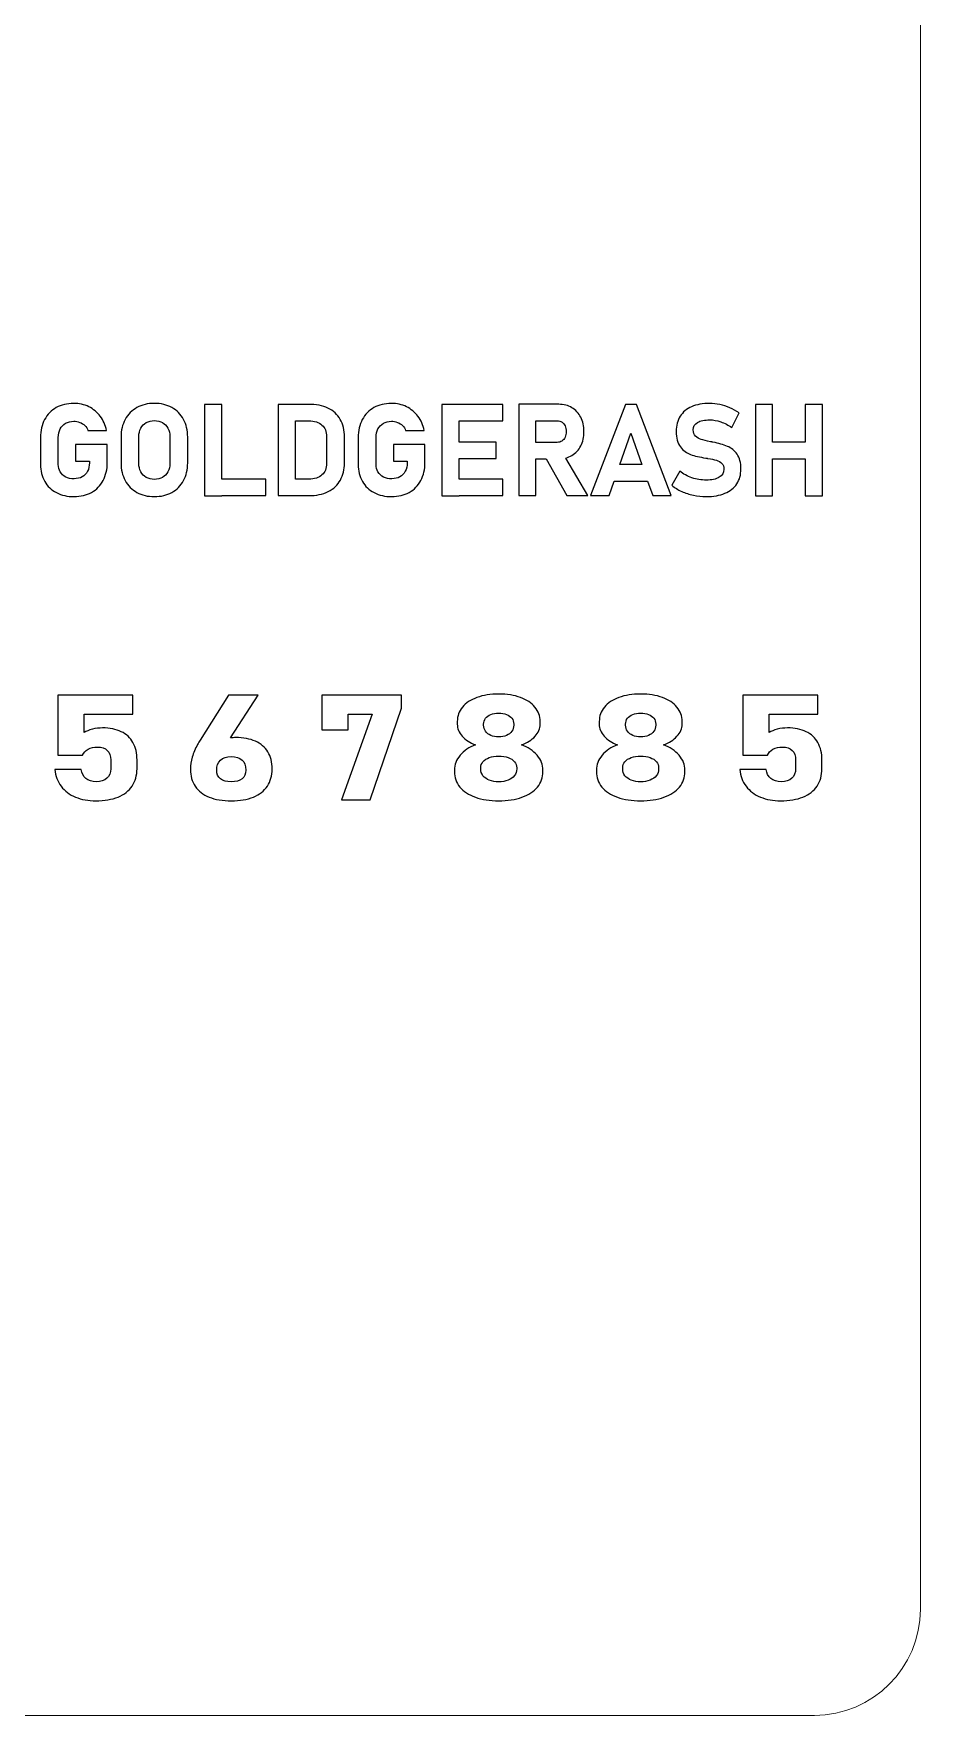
# Model space of a CAD drawing. Header units: millimetres. Extents: x 83 to 133, y -64 to 36.
# Drawn here: x 107.71 to 132.82, y -64.46 to -16.9 of the extents above; entities that cross this region are included whole.
import ezdxf

# ---------------------------------------------------------------- set-up
doc = ezdxf.new("R2010")
doc.units = ezdxf.units.MM
doc.header["$MEASUREMENT"] = 0
doc.layers.add('Layer 1', color=7, linetype='Continuous')

msp = doc.modelspace()

# ---------------------------------------------------------------- linework, layer by layer
at = {"layer": 'Layer 1', "color": 250, "lineweight": 18}
msp.add_open_spline([(129.818, 35.5359), (129.818, 35.5359), (85.818, 35.5359), (85.818, 35.5359), (84.1657, 35.5359), (82.818, 34.1882), (82.818, 32.5359), (82.818, 32.5359), (82.818, -61.4641), (82.818, -61.4641), (82.818, -63.1164), (84.1657, -64.4641), (85.818, -64.4641), (85.818, -64.4641), (129.818, -64.4641), (129.818, -64.4641), (131.4703, -64.4641), (132.818, -63.1164), (132.818, -61.4641), (132.818, -61.4641), (132.818, 32.5359), (132.818, 32.5359), (132.818, 34.1882), (131.4703, 35.5359), (129.818, 35.5359)], degree=3, knots=[0, 0, 0, 0, 0.125, 0.125, 0.125, 0.25, 0.25, 0.25, 0.375, 0.375, 0.375, 0.5, 0.5, 0.5, 0.625, 0.625, 0.625, 0.75, 0.75, 0.75, 0.875, 0.875, 0.875, 1, 1, 1, 1], dxfattribs=at)
at = {"layer": 'Layer 1', "color": 250}
for points, knots in [([(109.7991, -28.521), (109.7991, -28.521), (109.7991, -29.0253), (109.7991, -29.0253), (109.7991, -29.2173), (109.7602, -29.3865), (109.6825, -29.5325), (109.6049, -29.6788), (109.4951, -29.7917), (109.3534, -29.872), (109.2111, -29.9519), (109.0467, -29.9917), (108.8593, -29.9917), (108.671, -29.9917), (108.5053, -29.9542), (108.3613, -29.8792), (108.2177, -29.8038), (108.1062, -29.6973), (108.0276, -29.5605), (107.9486, -29.4228), (107.9093, -29.2638), (107.9093, -29.0823), (107.9093, -29.0823), (107.9093, -28.3204), (107.9093, -28.3204), (107.9093, -28.1286), (107.9481, -27.9601), (108.0258, -27.8143), (108.103, -27.6684), (108.2132, -27.5555), (108.3554, -27.476), (108.4972, -27.3961), (108.6616, -27.3559), (108.849, -27.3559), (109.0026, -27.3559), (109.1448, -27.3876), (109.2752, -27.4512), (109.4052, -27.5144), (109.5142, -27.6043), (109.6012, -27.7204), (109.688, -27.8359), (109.7471, -27.9705), (109.7778, -28.1232), (109.7778, -28.1232), (109.2522, -28.1232), (109.2522, -28.1232), (109.2341, -28.0689), (109.2053, -28.0219), (109.1641, -27.9822), (109.1235, -27.9426), (109.0753, -27.9122), (109.0201, -27.8915), (108.965, -27.8711), (108.9077, -27.8604), (108.849, -27.8604), (108.7623, -27.8604), (108.6864, -27.8793), (108.621, -27.9172), (108.5546, -27.9551), (108.504, -28.0089), (108.4683, -28.0789), (108.4322, -28.1489), (108.4136, -28.2293), (108.4136, -28.3204), (108.4136, -28.3204), (108.4136, -29.0823), (108.4136, -29.0823), (108.4136, -29.163), (108.4322, -29.234), (108.4692, -29.2958), (108.5053, -29.3572), (108.5572, -29.4047), (108.625, -29.4376), (108.6927, -29.471), (108.7709, -29.4878), (108.8593, -29.4878), (108.947, -29.4878), (109.0237, -29.4697), (109.0896, -29.4335), (109.1551, -29.397), (109.2062, -29.3446), (109.2414, -29.2759), (109.277, -29.2077), (109.2946, -29.1264), (109.2946, -29.0326), (109.2946, -29.0326), (109.2946, -28.9901), (109.2946, -28.9901), (109.2946, -28.9901), (108.904, -28.9901), (108.904, -28.9901), (108.904, -28.9901), (108.904, -28.521), (108.904, -28.521), (108.904, -28.521), (109.7991, -28.521), (109.7991, -28.521)], [0, 0, 0, 0, 0.03125, 0.03125, 0.03125, 0.0625, 0.0625, 0.0625, 0.09375, 0.09375, 0.09375, 0.125, 0.125, 0.125, 0.15625, 0.15625, 0.15625, 0.1875, 0.1875, 0.1875, 0.21875, 0.21875, 0.21875, 0.25, 0.25, 0.25, 0.28125, 0.28125, 0.28125, 0.3125, 0.3125, 0.3125, 0.34375, 0.34375, 0.34375, 0.375, 0.375, 0.375, 0.40625, 0.40625, 0.40625, 0.4375, 0.4375, 0.4375, 0.46875, 0.46875, 0.46875, 0.5, 0.5, 0.5, 0.53125, 0.53125, 0.53125, 0.5625, 0.5625, 0.5625, 0.59375, 0.59375, 0.59375, 0.625, 0.625, 0.625, 0.65625, 0.65625, 0.65625, 0.6875, 0.6875, 0.6875, 0.71875, 0.71875, 0.71875, 0.75, 0.75, 0.75, 0.78125, 0.78125, 0.78125, 0.8125, 0.8125, 0.8125, 0.84375, 0.84375, 0.84375, 0.875, 0.875, 0.875, 0.90625, 0.90625, 0.90625, 0.9375, 0.9375, 0.9375, 0.96875, 0.96875, 0.96875, 1, 1, 1, 1]), ([(110.6384, -29.8737), (110.4953, -29.7951), (110.3851, -29.684), (110.3065, -29.5395), (110.2284, -29.3959), (110.1896, -29.2294), (110.1896, -29.0402), (110.1896, -29.0402), (110.1896, -28.3081), (110.1896, -28.3081), (110.1896, -28.119), (110.2284, -27.9523), (110.3065, -27.8078), (110.3851, -27.6642), (110.4953, -27.5532), (110.6384, -27.4741), (110.7807, -27.3955), (110.9455, -27.3558), (111.1325, -27.3558), (111.3199, -27.3558), (111.4846, -27.3955), (111.6273, -27.4741), (111.77, -27.5532), (111.8806, -27.6642), (111.9583, -27.8078), (112.0364, -27.9523), (112.0757, -28.119), (112.0757, -28.3081), (112.0757, -28.3081), (112.0757, -29.0402), (112.0757, -29.0402), (112.0757, -29.2294), (112.0364, -29.3959), (111.9583, -29.5395), (111.8806, -29.684), (111.77, -29.7951), (111.6273, -29.8737), (111.4846, -29.9523), (111.3199, -29.9916), (111.1325, -29.9916), (110.9455, -29.9916), (110.7807, -29.9523), (110.6384, -29.8737)], [0, 0, 0, 0, 0.0714286, 0.0714286, 0.0714286, 0.1428571, 0.1428571, 0.1428571, 0.2142857, 0.2142857, 0.2142857, 0.2857143, 0.2857143, 0.2857143, 0.3571429, 0.3571429, 0.3571429, 0.4285714, 0.4285714, 0.4285714, 0.5, 0.5, 0.5, 0.5714286, 0.5714286, 0.5714286, 0.6428571, 0.6428571, 0.6428571, 0.7142857, 0.7142857, 0.7142857, 0.7857143, 0.7857143, 0.7857143, 0.8571429, 0.8571429, 0.8571429, 0.9285714, 0.9285714, 0.9285714, 1, 1, 1, 1]), ([(113.0425, -29.4962), (113.0425, -29.4962), (114.2855, -29.4962), (114.2855, -29.4962), (114.2855, -29.4962), (114.2855, -29.965), (114.2855, -29.965), (114.2855, -29.965), (113.0425, -29.965), (113.0425, -29.965), (113.0425, -29.965), (113.0425, -29.9655), (113.0425, -29.9655), (113.0425, -29.9655), (112.5557, -29.9655), (112.5557, -29.9655), (112.5557, -29.9655), (112.5557, -27.3829), (112.5557, -27.3829), (112.5557, -27.3829), (113.0425, -27.3829), (113.0425, -27.3829), (113.0425, -27.3829), (113.0425, -29.4962), (113.0425, -29.4962)], [0, 0, 0, 0, 0.125, 0.125, 0.125, 0.25, 0.25, 0.25, 0.375, 0.375, 0.375, 0.5, 0.5, 0.5, 0.625, 0.625, 0.625, 0.75, 0.75, 0.75, 0.875, 0.875, 0.875, 1, 1, 1, 1]), ([(114.8857, -27.3827), (114.8857, -27.3827), (115.1272, -27.3827), (115.1272, -27.3827), (115.1272, -27.3827), (115.4952, -27.3827), (115.4952, -27.3827), (115.7103, -27.3827), (115.8939, -27.4188), (116.0461, -27.4911), (116.1983, -27.5633), (116.3144, -27.6685), (116.3939, -27.8071), (116.4734, -27.9458), (116.5131, -28.1128), (116.5131, -28.3079), (116.5131, -28.3079), (116.5131, -29.0399), (116.5131, -29.0399), (116.5131, -29.2255), (116.4747, -29.3881), (116.3984, -29.5262), (116.3221, -29.6648), (116.2074, -29.7727), (116.0543, -29.8495), (115.9016, -29.9267), (115.7147, -29.9651), (115.4934, -29.9651), (115.4934, -29.9651), (115.1272, -29.9651), (115.1272, -29.9651), (115.1272, -29.9651), (114.8857, -29.9651), (114.8857, -29.9651), (114.8857, -29.9651), (114.6404, -29.9651), (114.6404, -29.9651), (114.6404, -29.9651), (114.6404, -27.3827), (114.6404, -27.3827), (114.6404, -27.3827), (114.8857, -27.3827), (114.8857, -27.3827)], [0, 0, 0, 0, 0.0714286, 0.0714286, 0.0714286, 0.1428571, 0.1428571, 0.1428571, 0.2142857, 0.2142857, 0.2142857, 0.2857143, 0.2857143, 0.2857143, 0.3571429, 0.3571429, 0.3571429, 0.4285714, 0.4285714, 0.4285714, 0.5, 0.5, 0.5, 0.5714286, 0.5714286, 0.5714286, 0.6428571, 0.6428571, 0.6428571, 0.7142857, 0.7142857, 0.7142857, 0.7857143, 0.7857143, 0.7857143, 0.8571429, 0.8571429, 0.8571429, 0.9285714, 0.9285714, 0.9285714, 1, 1, 1, 1]), ([(118.7931, -28.521), (118.7931, -28.521), (118.7931, -29.0253), (118.7931, -29.0253), (118.7931, -29.2173), (118.7542, -29.3865), (118.6767, -29.5325), (118.599, -29.6788), (118.4893, -29.7917), (118.3474, -29.872), (118.2052, -29.9519), (118.0409, -29.9917), (117.8535, -29.9917), (117.6651, -29.9917), (117.4994, -29.9542), (117.3553, -29.8792), (117.2113, -29.8038), (117.1002, -29.6973), (117.0212, -29.5605), (116.9426, -29.4228), (116.9034, -29.2638), (116.9034, -29.0823), (116.9034, -29.0823), (116.9034, -28.3204), (116.9034, -28.3204), (116.9034, -28.1286), (116.9421, -27.9601), (117.0194, -27.8143), (117.097, -27.6684), (117.2068, -27.5555), (117.3496, -27.476), (117.4913, -27.3961), (117.6556, -27.3559), (117.843, -27.3559), (117.9966, -27.3559), (118.1388, -27.3876), (118.2694, -27.4512), (118.3994, -27.5144), (118.5082, -27.6043), (118.5954, -27.7204), (118.682, -27.8359), (118.7412, -27.9705), (118.7719, -28.1232), (118.7719, -28.1232), (118.2463, -28.1232), (118.2463, -28.1232), (118.2283, -28.0689), (118.1994, -28.0219), (118.1583, -27.9822), (118.1176, -27.9426), (118.0693, -27.9122), (118.0141, -27.8915), (117.9591, -27.8711), (117.9018, -27.8604), (117.843, -27.8604), (117.7563, -27.8604), (117.6804, -27.8793), (117.615, -27.9172), (117.5491, -27.9551), (117.498, -28.0089), (117.4619, -28.0789), (117.4258, -28.1489), (117.4078, -28.2293), (117.4078, -28.3204), (117.4078, -28.3204), (117.4078, -29.0823), (117.4078, -29.0823), (117.4078, -29.163), (117.4262, -29.234), (117.4628, -29.2958), (117.4998, -29.3572), (117.5518, -29.4047), (117.6191, -29.4376), (117.6868, -29.471), (117.7649, -29.4878), (117.8535, -29.4878), (117.941, -29.4878), (118.0178, -29.4697), (118.0838, -29.4335), (118.1492, -29.397), (118.2002, -29.3446), (118.2354, -29.2759), (118.2712, -29.2077), (118.2887, -29.1264), (118.2887, -29.0326), (118.2887, -29.0326), (118.2887, -28.9901), (118.2887, -28.9901), (118.2887, -28.9901), (117.8982, -28.9901), (117.8982, -28.9901), (117.8982, -28.9901), (117.8982, -28.521), (117.8982, -28.521), (117.8982, -28.521), (118.7931, -28.521), (118.7931, -28.521)], [0, 0, 0, 0, 0.03125, 0.03125, 0.03125, 0.0625, 0.0625, 0.0625, 0.09375, 0.09375, 0.09375, 0.125, 0.125, 0.125, 0.15625, 0.15625, 0.15625, 0.1875, 0.1875, 0.1875, 0.21875, 0.21875, 0.21875, 0.25, 0.25, 0.25, 0.28125, 0.28125, 0.28125, 0.3125, 0.3125, 0.3125, 0.34375, 0.34375, 0.34375, 0.375, 0.375, 0.375, 0.40625, 0.40625, 0.40625, 0.4375, 0.4375, 0.4375, 0.46875, 0.46875, 0.46875, 0.5, 0.5, 0.5, 0.53125, 0.53125, 0.53125, 0.5625, 0.5625, 0.5625, 0.59375, 0.59375, 0.59375, 0.625, 0.625, 0.625, 0.65625, 0.65625, 0.65625, 0.6875, 0.6875, 0.6875, 0.71875, 0.71875, 0.71875, 0.75, 0.75, 0.75, 0.78125, 0.78125, 0.78125, 0.8125, 0.8125, 0.8125, 0.84375, 0.84375, 0.84375, 0.875, 0.875, 0.875, 0.90625, 0.90625, 0.90625, 0.9375, 0.9375, 0.9375, 0.96875, 0.96875, 0.96875, 1, 1, 1, 1]), ([(119.7593, -29.4962), (119.7593, -29.4962), (121.002, -29.4962), (121.002, -29.4962), (121.002, -29.4962), (121.002, -29.965), (121.002, -29.965), (121.002, -29.965), (119.7593, -29.965), (119.7593, -29.965), (119.7593, -29.965), (119.7593, -29.9655), (119.7593, -29.9655), (119.7593, -29.9655), (119.2725, -29.9655), (119.2725, -29.9655), (119.2725, -29.9655), (119.2725, -27.3829), (119.2725, -27.3829), (119.2725, -27.3829), (119.4482, -27.3829), (119.4482, -27.3829), (119.4482, -27.3829), (119.7593, -27.3829), (119.7593, -27.3829), (119.7593, -27.3829), (121.002, -27.3829), (121.002, -27.3829), (121.002, -27.3829), (121.002, -27.8517), (121.002, -27.8517), (121.002, -27.8517), (119.7593, -27.8517), (119.7593, -27.8517), (119.7593, -27.8517), (119.7593, -28.4482), (119.7593, -28.4482), (119.7593, -28.4482), (120.807, -28.4482), (120.807, -28.4482), (120.807, -28.4482), (120.807, -28.9174), (120.807, -28.9174), (120.807, -28.9174), (119.7593, -28.9174), (119.7593, -28.9174), (119.7593, -28.9174), (119.7593, -29.4962), (119.7593, -29.4962)], [0, 0, 0, 0, 0.0625, 0.0625, 0.0625, 0.125, 0.125, 0.125, 0.1875, 0.1875, 0.1875, 0.25, 0.25, 0.25, 0.3125, 0.3125, 0.3125, 0.375, 0.375, 0.375, 0.4375, 0.4375, 0.4375, 0.5, 0.5, 0.5, 0.5625, 0.5625, 0.5625, 0.625, 0.625, 0.625, 0.6875, 0.6875, 0.6875, 0.75, 0.75, 0.75, 0.8125, 0.8125, 0.8125, 0.875, 0.875, 0.875, 0.9375, 0.9375, 0.9375, 1, 1, 1, 1]), ([(122.783, -28.9006), (122.783, -28.9006), (123.4002, -29.9654), (123.4002, -29.9654), (123.4002, -29.9654), (122.8109, -29.9654), (122.8109, -29.9654), (122.8109, -29.9654), (122.2285, -28.9264), (122.2285, -28.9264), (122.2285, -28.9264), (121.9331, -28.9264), (121.9331, -28.9264), (121.9331, -28.9264), (121.9331, -29.9654), (121.9331, -29.9654), (121.9331, -29.9654), (121.4463, -29.9654), (121.4463, -29.9654), (121.4463, -29.9654), (121.4463, -27.3812), (121.4463, -27.3812), (121.4463, -27.3812), (121.6401, -27.3812), (121.6401, -27.3812), (121.6401, -27.3812), (121.9331, -27.3812), (121.9331, -27.3812), (121.9331, -27.3812), (122.578, -27.3812), (122.578, -27.3812), (122.7198, -27.3812), (122.8452, -27.4126), (122.9528, -27.4768), (123.0603, -27.5405), (123.1442, -27.6313), (123.2034, -27.7474), (123.2625, -27.8642), (123.2918, -27.9998), (123.2918, -28.1538), (123.2918, -28.3078), (123.2625, -28.4427), (123.2034, -28.5591), (123.1442, -28.6761), (123.0603, -28.766), (122.9519, -28.8301), (122.8994, -28.861), (122.8432, -28.8845), (122.783, -28.9006)], [0, 0, 0, 0, 0.0625, 0.0625, 0.0625, 0.125, 0.125, 0.125, 0.1875, 0.1875, 0.1875, 0.25, 0.25, 0.25, 0.3125, 0.3125, 0.3125, 0.375, 0.375, 0.375, 0.4375, 0.4375, 0.4375, 0.5, 0.5, 0.5, 0.5625, 0.5625, 0.5625, 0.625, 0.625, 0.625, 0.6875, 0.6875, 0.6875, 0.75, 0.75, 0.75, 0.8125, 0.8125, 0.8125, 0.875, 0.875, 0.875, 0.9375, 0.9375, 0.9375, 1, 1, 1, 1]), ([(125.0956, -29.5514), (125.0956, -29.5514), (124.1493, -29.5514), (124.1493, -29.5514), (124.1493, -29.5514), (124.0044, -29.965), (124.0044, -29.965), (124.0044, -29.965), (123.4806, -29.965), (123.4806, -29.965), (123.4806, -29.965), (124.4682, -27.3829), (124.4682, -27.3829), (124.4682, -27.3829), (124.777, -27.3829), (124.777, -27.3829), (124.777, -27.3829), (125.7645, -29.965), (125.7645, -29.965), (125.7645, -29.965), (125.2408, -29.965), (125.2408, -29.965), (125.2408, -29.965), (125.0956, -29.5514), (125.0956, -29.5514)], [0, 0, 0, 0, 0.125, 0.125, 0.125, 0.25, 0.25, 0.25, 0.375, 0.375, 0.375, 0.5, 0.5, 0.5, 0.625, 0.625, 0.625, 0.75, 0.75, 0.75, 0.875, 0.875, 0.875, 1, 1, 1, 1]), ([(126.392, -29.9546), (126.2741, -29.9293), (126.1635, -29.8932), (126.0601, -29.8453), (125.9562, -29.7969), (125.8636, -29.7392), (125.7819, -29.6719), (125.7819, -29.6719), (126.0072, -29.2704), (126.0072, -29.2704), (126.1071, -29.3522), (126.2218, -29.4155), (126.3522, -29.4596), (126.4822, -29.5043), (126.6164, -29.5264), (126.7536, -29.5264), (126.9122, -29.5264), (127.0354, -29.4994), (127.123, -29.4457), (127.2106, -29.3919), (127.2545, -29.3156), (127.2545, -29.2172), (127.2545, -29.2172), (127.2545, -29.2154), (127.2545, -29.2154), (127.2545, -29.1472), (127.235, -29.0925), (127.1957, -29.0523), (127.1564, -29.0121), (127.1058, -28.9823), (127.0431, -28.9634), (126.9803, -28.9444), (126.8999, -28.9278), (126.8015, -28.9119), (126.7979, -28.9105), (126.7947, -28.9101), (126.792, -28.9101), (126.7889, -28.9101), (126.7857, -28.9096), (126.7821, -28.9087), (126.7821, -28.9087), (126.7428, -28.9028), (126.7428, -28.9028), (126.5703, -28.8758), (126.4267, -28.8415), (126.3129, -28.8008), (126.1991, -28.7597), (126.103, -28.6884), (126.0239, -28.5864), (125.9445, -28.4834), (125.9047, -28.3385), (125.9047, -28.1502), (125.9047, -28.1502), (125.9047, -28.1484), (125.9047, -28.1484), (125.9047, -27.9812), (125.9417, -27.8386), (126.0167, -27.7202), (126.0912, -27.602), (126.1991, -27.5116), (126.3418, -27.4494), (126.4836, -27.387), (126.6552, -27.3558), (126.8566, -27.3558), (126.9487, -27.3558), (127.0431, -27.3667), (127.1398, -27.3879), (127.2364, -27.4092), (127.3307, -27.4403), (127.4233, -27.4805), (127.5154, -27.5207), (127.6035, -27.5694), (127.6861, -27.6263), (127.6861, -27.6263), (127.4797, -28.0382), (127.4797, -28.0382), (127.3804, -27.9696), (127.2766, -27.9158), (127.1686, -27.8778), (127.0598, -27.8404), (126.956, -27.8214), (126.8566, -27.8214), (126.7071, -27.8214), (126.5919, -27.8458), (126.5103, -27.895), (126.4285, -27.9442), (126.3874, -28.0134), (126.3874, -28.1018), (126.3874, -28.1018), (126.3874, -28.1036), (126.3874, -28.1036), (126.3874, -28.1781), (126.4091, -28.2374), (126.4515, -28.2806), (126.4944, -28.324), (126.5469, -28.3556), (126.6096, -28.3755), (126.6723, -28.3958), (126.7604, -28.4171), (126.8742, -28.4396), (126.8792, -28.4405), (126.8836, -28.4414), (126.8886, -28.4419), (126.8931, -28.4428), (126.8981, -28.4437), (126.9027, -28.4446), (126.9099, -28.4459), (126.9167, -28.4473), (126.9234, -28.4491), (126.9293, -28.4509), (126.9365, -28.4526), (126.9438, -28.4535), (127.1073, -28.4857), (127.2436, -28.5245), (127.3529, -28.5702), (127.4626, -28.6157), (127.5538, -28.6888), (127.6274, -28.7904), (127.7005, -28.8916), (127.7371, -29.0298), (127.7371, -29.205), (127.7371, -29.205), (127.7371, -29.2086), (127.7371, -29.2086), (127.7371, -29.373), (127.6993, -29.5139), (127.6225, -29.6313), (127.5453, -29.7487), (127.4333, -29.8376), (127.2856, -29.8994), (127.1378, -29.9614), (126.961, -29.9916), (126.7536, -29.9916), (126.6303, -29.9916), (126.5103, -29.9794), (126.392, -29.9546)], [0, 0, 0, 0, 0.0222222, 0.0222222, 0.0222222, 0.0444444, 0.0444444, 0.0444444, 0.0666667, 0.0666667, 0.0666667, 0.0888889, 0.0888889, 0.0888889, 0.1111111, 0.1111111, 0.1111111, 0.1333333, 0.1333333, 0.1333333, 0.1555556, 0.1555556, 0.1555556, 0.1777778, 0.1777778, 0.1777778, 0.2, 0.2, 0.2, 0.2222222, 0.2222222, 0.2222222, 0.2444444, 0.2444444, 0.2444444, 0.2666667, 0.2666667, 0.2666667, 0.2888889, 0.2888889, 0.2888889, 0.3111111, 0.3111111, 0.3111111, 0.3333333, 0.3333333, 0.3333333, 0.3555556, 0.3555556, 0.3555556, 0.3777778, 0.3777778, 0.3777778, 0.4, 0.4, 0.4, 0.4222222, 0.4222222, 0.4222222, 0.4444444, 0.4444444, 0.4444444, 0.4666667, 0.4666667, 0.4666667, 0.4888889, 0.4888889, 0.4888889, 0.5111111, 0.5111111, 0.5111111, 0.5333333, 0.5333333, 0.5333333, 0.5555556, 0.5555556, 0.5555556, 0.5777778, 0.5777778, 0.5777778, 0.6, 0.6, 0.6, 0.6222222, 0.6222222, 0.6222222, 0.6444444, 0.6444444, 0.6444444, 0.6666667, 0.6666667, 0.6666667, 0.6888889, 0.6888889, 0.6888889, 0.7111111, 0.7111111, 0.7111111, 0.7333333, 0.7333333, 0.7333333, 0.7555556, 0.7555556, 0.7555556, 0.7777778, 0.7777778, 0.7777778, 0.8, 0.8, 0.8, 0.8222222, 0.8222222, 0.8222222, 0.8444444, 0.8444444, 0.8444444, 0.8666667, 0.8666667, 0.8666667, 0.8888889, 0.8888889, 0.8888889, 0.9111111, 0.9111111, 0.9111111, 0.9333333, 0.9333333, 0.9333333, 0.9555556, 0.9555556, 0.9555556, 0.9777778, 0.9777778, 0.9777778, 1, 1, 1, 1]), ([(129.5599, -27.3829), (129.5599, -27.3829), (130.0467, -27.3829), (130.0467, -27.3829), (130.0467, -27.3829), (130.0467, -29.9655), (130.0467, -29.9655), (130.0467, -29.9655), (129.5599, -29.9655), (129.5599, -29.9655), (129.5599, -29.9655), (129.5599, -28.9192), (129.5599, -28.9192), (129.5599, -28.9192), (128.6329, -28.9192), (128.6329, -28.9192), (128.6329, -28.9192), (128.6329, -29.9655), (128.6329, -29.9655), (128.6329, -29.9655), (128.1461, -29.9655), (128.1461, -29.9655), (128.1461, -29.9655), (128.1461, -27.3829), (128.1461, -27.3829), (128.1461, -27.3829), (128.6329, -27.3829), (128.6329, -27.3829), (128.6329, -27.3829), (128.6329, -28.45), (128.6329, -28.45), (128.6329, -28.45), (129.5599, -28.45), (129.5599, -28.45), (129.5599, -28.45), (129.5599, -27.3829), (129.5599, -27.3829)], [0, 0, 0, 0, 0.0833333, 0.0833333, 0.0833333, 0.1666667, 0.1666667, 0.1666667, 0.25, 0.25, 0.25, 0.3333333, 0.3333333, 0.3333333, 0.4166667, 0.4166667, 0.4166667, 0.5, 0.5, 0.5, 0.5833333, 0.5833333, 0.5833333, 0.6666667, 0.6666667, 0.6666667, 0.75, 0.75, 0.75, 0.8333333, 0.8333333, 0.8333333, 0.9166667, 0.9166667, 0.9166667, 1, 1, 1, 1]), ([(111.3636, -29.4493), (111.4296, -29.4118), (111.481, -29.3589), (111.5171, -29.2898), (111.5533, -29.2217), (111.5714, -29.1422), (111.5714, -29.0523), (111.5714, -29.0523), (111.5714, -28.2955), (111.5714, -28.2955), (111.5714, -28.2056), (111.5533, -28.1261), (111.5171, -28.0575), (111.481, -27.9893), (111.4296, -27.9357), (111.3636, -27.8985), (111.2972, -27.8612), (111.2205, -27.8426), (111.1325, -27.8426), (111.0453, -27.8426), (110.9681, -27.8612), (110.9022, -27.8985), (110.8353, -27.9357), (110.7843, -27.9893), (110.7482, -28.0575), (110.712, -28.1261), (110.6939, -28.2056), (110.6939, -28.2955), (110.6939, -28.2955), (110.6939, -29.0523), (110.6939, -29.0523), (110.6939, -29.1422), (110.712, -29.2217), (110.7482, -29.2898), (110.7843, -29.3589), (110.8353, -29.4118), (110.9022, -29.4493), (110.9681, -29.4868), (111.0453, -29.5052), (111.1325, -29.5052), (111.2205, -29.5052), (111.2972, -29.4868), (111.3636, -29.4493)], [0, 0, 0, 0, 0.0714286, 0.0714286, 0.0714286, 0.1428571, 0.1428571, 0.1428571, 0.2142857, 0.2142857, 0.2142857, 0.2857143, 0.2857143, 0.2857143, 0.3571429, 0.3571429, 0.3571429, 0.4285714, 0.4285714, 0.4285714, 0.5, 0.5, 0.5, 0.5714286, 0.5714286, 0.5714286, 0.6428571, 0.6428571, 0.6428571, 0.7142857, 0.7142857, 0.7142857, 0.7857143, 0.7857143, 0.7857143, 0.8571429, 0.8571429, 0.8571429, 0.9285714, 0.9285714, 0.9285714, 1, 1, 1, 1]), ([(115.1272, -29.4964), (115.1272, -29.4964), (115.5057, -29.4964), (115.5057, -29.4964), (115.6655, -29.4964), (115.7892, -29.4576), (115.8768, -29.3808), (115.9645, -29.3036), (116.0082, -29.1948), (116.0082, -29.0544), (116.0082, -29.0544), (116.0082, -28.2939), (116.0082, -28.2939), (116.0082, -28.1526), (115.9645, -28.0438), (115.8768, -27.967), (115.7892, -27.8898), (115.6655, -27.8514), (115.5057, -27.8514), (115.5057, -27.8514), (115.1272, -27.8514), (115.1272, -27.8514), (115.1272, -27.8514), (115.1272, -29.4964), (115.1272, -29.4964)], [0, 0, 0, 0, 0.125, 0.125, 0.125, 0.25, 0.25, 0.25, 0.375, 0.375, 0.375, 0.5, 0.5, 0.5, 0.625, 0.625, 0.625, 0.75, 0.75, 0.75, 0.875, 0.875, 0.875, 1, 1, 1, 1]), ([(121.9331, -28.4571), (121.9331, -28.4571), (122.5387, -28.4571), (122.5387, -28.4571), (122.5883, -28.4571), (122.6326, -28.4445), (122.6705, -28.4201), (122.708, -28.3953), (122.7378, -28.3596), (122.7582, -28.3131), (122.7789, -28.2676), (122.7902, -28.2142), (122.7911, -28.1538), (122.7911, -28.0932), (122.7807, -28.04), (122.76, -27.9934), (122.7391, -27.9478), (122.7098, -27.9121), (122.6723, -27.8873), (122.6344, -27.8621), (122.5898, -27.8498), (122.5387, -27.8498), (122.5387, -27.8498), (121.9331, -27.8498), (121.9331, -27.8498), (121.9331, -27.8498), (121.9331, -28.4571), (121.9331, -28.4571)], [0, 0, 0, 0, 0.1111111, 0.1111111, 0.1111111, 0.2222222, 0.2222222, 0.2222222, 0.3333333, 0.3333333, 0.3333333, 0.4444444, 0.4444444, 0.4444444, 0.5555556, 0.5555556, 0.5555556, 0.6666667, 0.6666667, 0.6666667, 0.7777778, 0.7777778, 0.7777778, 0.8888889, 0.8888889, 0.8888889, 1, 1, 1, 1]), ([(124.3137, -29.0822), (124.3137, -29.0822), (124.931, -29.0822), (124.931, -29.0822), (124.931, -29.0822), (124.6221, -28.2016), (124.6221, -28.2016), (124.6221, -28.2016), (124.3137, -29.0822), (124.3137, -29.0822)], [0, 0, 0, 0, 0.3333333, 0.3333333, 0.3333333, 0.6666667, 0.6666667, 0.6666667, 1, 1, 1, 1]), ([(108.902, -38.4916), (108.7322, -38.4216), (108.5958, -38.3201), (108.4938, -38.1863), (108.3912, -38.0527), (108.3321, -37.8942), (108.3159, -37.7109), (108.3159, -37.7109), (108.3159, -37.7095), (108.3159, -37.7095), (108.3159, -37.7095), (109.0609, -37.7095), (109.0609, -37.7095), (109.0609, -37.7095), (109.0609, -37.7109), (109.0609, -37.7109), (109.0758, -37.8197), (109.1196, -37.9042), (109.1937, -37.9646), (109.2682, -38.0246), (109.3648, -38.055), (109.4849, -38.055), (109.6154, -38.055), (109.7171, -38.0234), (109.7884, -37.9592), (109.8597, -37.896), (109.8959, -37.8053), (109.8959, -37.6888), (109.8959, -37.6888), (109.8959, -37.4408), (109.8959, -37.4408), (109.8959, -37.3239), (109.8634, -37.234), (109.7987, -37.1708), (109.7346, -37.108), (109.6447, -37.0764), (109.5292, -37.0764), (109.4213, -37.0764), (109.3305, -37.0968), (109.2555, -37.1374), (109.1797, -37.1781), (109.1278, -37.2354), (109.0988, -37.3085), (109.0988, -37.3085), (108.4025, -37.3085), (108.4025, -37.3085), (108.4025, -37.3085), (108.4025, -35.6071), (108.4025, -35.6071), (108.4025, -35.6071), (110.5267, -35.6071), (110.5267, -35.6071), (110.5267, -35.6071), (110.5267, -36.1445), (110.5267, -36.1445), (110.5267, -36.1445), (109.1481, -36.1445), (109.1481, -36.1445), (109.1481, -36.1445), (109.1481, -36.6674), (109.1481, -36.6674), (109.2037, -36.6266), (109.2803, -36.5946), (109.3775, -36.5707), (109.4745, -36.5468), (109.5711, -36.535), (109.6674, -36.535), (109.8719, -36.535), (110.0476, -36.5703), (110.193, -36.6407), (110.3398, -36.7116), (110.4508, -36.8145), (110.5267, -36.9505), (110.6035, -37.0859), (110.6414, -37.2494), (110.6414, -37.4408), (110.6414, -37.4408), (110.6414, -37.6888), (110.6414, -37.6888), (110.6414, -37.8803), (110.5953, -38.0437), (110.5036, -38.1791), (110.412, -38.3146), (110.2796, -38.418), (110.1049, -38.4894), (109.9311, -38.5602), (109.7201, -38.5959), (109.4745, -38.5959), (109.2619, -38.5959), (109.0713, -38.5611), (108.902, -38.4916)], [0, 0, 0, 0, 0.0333333, 0.0333333, 0.0333333, 0.0666667, 0.0666667, 0.0666667, 0.1, 0.1, 0.1, 0.1333333, 0.1333333, 0.1333333, 0.1666667, 0.1666667, 0.1666667, 0.2, 0.2, 0.2, 0.2333333, 0.2333333, 0.2333333, 0.2666667, 0.2666667, 0.2666667, 0.3, 0.3, 0.3, 0.3333333, 0.3333333, 0.3333333, 0.3666667, 0.3666667, 0.3666667, 0.4, 0.4, 0.4, 0.4333333, 0.4333333, 0.4333333, 0.4666667, 0.4666667, 0.4666667, 0.5, 0.5, 0.5, 0.5333333, 0.5333333, 0.5333333, 0.5666667, 0.5666667, 0.5666667, 0.6, 0.6, 0.6, 0.6333333, 0.6333333, 0.6333333, 0.6666667, 0.6666667, 0.6666667, 0.7, 0.7, 0.7, 0.7333333, 0.7333333, 0.7333333, 0.7666667, 0.7666667, 0.7666667, 0.8, 0.8, 0.8, 0.8333333, 0.8333333, 0.8333333, 0.8666667, 0.8666667, 0.8666667, 0.9, 0.9, 0.9, 0.9333333, 0.9333333, 0.9333333, 0.9666667, 0.9666667, 0.9666667, 1, 1, 1, 1]), ([(112.684, -38.4913), (112.5111, -38.4214), (112.3792, -38.3202), (112.2879, -38.1866), (112.1972, -38.0529), (112.1525, -37.8913), (112.1525, -37.703), (112.1525, -37.703), (112.1525, -37.7007), (112.1525, -37.7007), (112.1525, -37.5937), (112.1701, -37.4804), (112.2054, -37.3611), (112.2406, -37.2419), (112.2906, -37.1219), (112.3562, -37.0013), (112.3669, -36.9809), (112.3787, -36.9606), (112.39, -36.9399), (112.4017, -36.9195), (112.4144, -36.9002), (112.4271, -36.8811), (112.4271, -36.8811), (113.229, -35.6074), (113.229, -35.6074), (113.229, -35.6074), (114.0725, -35.6074), (114.0725, -35.6074), (114.0725, -35.6074), (113.2904, -36.8184), (113.2904, -36.8184), (113.3361, -36.8115), (113.3848, -36.808), (113.4359, -36.808), (113.6535, -36.808), (113.8396, -36.8423), (113.9935, -36.9114), (114.1479, -36.9809), (114.2649, -37.0812), (114.3457, -37.2135), (114.4266, -37.3457), (114.4668, -37.5052), (114.4668, -37.6908), (114.4668, -37.6908), (114.4668, -37.693), (114.4668, -37.693), (114.4668, -37.8827), (114.4216, -38.0453), (114.3308, -38.1812), (114.2401, -38.3171), (114.1082, -38.4197), (113.9352, -38.4901), (113.7619, -38.561), (113.5527, -38.5962), (113.308, -38.5962), (113.065, -38.5962), (112.8569, -38.5613), (112.684, -38.4913)], [0, 0, 0, 0, 0.0526316, 0.0526316, 0.0526316, 0.1052632, 0.1052632, 0.1052632, 0.1578947, 0.1578947, 0.1578947, 0.2105263, 0.2105263, 0.2105263, 0.2631579, 0.2631579, 0.2631579, 0.3157895, 0.3157895, 0.3157895, 0.3684211, 0.3684211, 0.3684211, 0.4210526, 0.4210526, 0.4210526, 0.4736842, 0.4736842, 0.4736842, 0.5263158, 0.5263158, 0.5263158, 0.5789474, 0.5789474, 0.5789474, 0.6315789, 0.6315789, 0.6315789, 0.6842105, 0.6842105, 0.6842105, 0.7368421, 0.7368421, 0.7368421, 0.7894737, 0.7894737, 0.7894737, 0.8421053, 0.8421053, 0.8421053, 0.8947368, 0.8947368, 0.8947368, 0.9473684, 0.9473684, 0.9473684, 1, 1, 1, 1]), ([(118.1288, -35.9777), (118.1288, -35.9777), (117.2424, -38.5654), (117.2424, -38.5654), (117.2424, -38.5654), (116.4346, -38.5654), (116.4346, -38.5654), (116.4346, -38.5654), (117.2939, -36.1442), (117.2939, -36.1442), (117.2939, -36.1442), (116.6143, -36.1442), (116.6143, -36.1442), (116.6143, -36.1442), (116.6143, -36.5899), (116.6143, -36.5899), (116.6143, -36.5899), (115.8689, -36.5899), (115.8689, -36.5899), (115.8689, -36.5899), (115.8689, -35.6074), (115.8689, -35.6074), (115.8689, -35.6074), (118.1288, -35.6074), (118.1288, -35.6074), (118.1288, -35.6074), (118.1288, -35.9777), (118.1288, -35.9777)], [0, 0, 0, 0, 0.1111111, 0.1111111, 0.1111111, 0.2222222, 0.2222222, 0.2222222, 0.3333333, 0.3333333, 0.3333333, 0.4444444, 0.4444444, 0.4444444, 0.5555556, 0.5555556, 0.5555556, 0.6666667, 0.6666667, 0.6666667, 0.7777778, 0.7777778, 0.7777778, 0.8888889, 0.8888889, 0.8888889, 1, 1, 1, 1]), ([(120.2209, -38.4947), (120.0312, -38.4269), (119.8849, -38.3307), (119.7815, -38.2065), (119.678, -38.0824), (119.6266, -37.9384), (119.6266, -37.774), (119.6266, -37.774), (119.6266, -37.7253), (119.6266, -37.7253), (119.6266, -37.5775), (119.6812, -37.4384), (119.7896, -37.3084), (119.8984, -37.1779), (120.0433, -37.0795), (120.225, -37.0136), (120.0687, -36.9562), (119.944, -36.875), (119.8497, -36.7692), (119.7553, -36.6631), (119.7079, -36.5507), (119.7079, -36.4314), (119.7079, -36.4314), (119.7079, -36.3543), (119.7079, -36.3543), (119.7079, -36.1994), (119.7566, -36.0635), (119.8533, -35.9466), (119.9504, -35.8291), (120.0876, -35.738), (120.2647, -35.6733), (120.4408, -35.6092), (120.6462, -35.5767), (120.8806, -35.5767), (121.1141, -35.5767), (121.3199, -35.6092), (121.496, -35.6733), (121.673, -35.738), (121.8099, -35.8291), (121.9069, -35.9466), (122.004, -36.0635), (122.0528, -36.1994), (122.0528, -36.3543), (122.0528, -36.3543), (122.0528, -36.4314), (122.0528, -36.4314), (122.0528, -36.5534), (122.0044, -36.6672), (121.9083, -36.7724), (121.8122, -36.8771), (121.6852, -36.958), (121.5276, -37.0136), (121.7109, -37.0808), (121.8577, -37.1797), (121.9683, -37.3093), (122.0785, -37.4389), (122.1341, -37.5775), (122.1341, -37.7253), (122.1341, -37.7253), (122.1341, -37.774), (122.1341, -37.774), (122.1341, -37.9384), (122.0826, -38.0824), (121.9792, -38.2065), (121.8758, -38.3307), (121.7295, -38.4269), (121.5398, -38.4947), (121.3502, -38.5624), (121.1307, -38.5963), (120.8806, -38.5963), (120.63, -38.5963), (120.4101, -38.5624), (120.2209, -38.4947)], [0, 0, 0, 0, 0.0416667, 0.0416667, 0.0416667, 0.0833333, 0.0833333, 0.0833333, 0.125, 0.125, 0.125, 0.1666667, 0.1666667, 0.1666667, 0.2083333, 0.2083333, 0.2083333, 0.25, 0.25, 0.25, 0.2916667, 0.2916667, 0.2916667, 0.3333333, 0.3333333, 0.3333333, 0.375, 0.375, 0.375, 0.4166667, 0.4166667, 0.4166667, 0.4583333, 0.4583333, 0.4583333, 0.5, 0.5, 0.5, 0.5416667, 0.5416667, 0.5416667, 0.5833333, 0.5833333, 0.5833333, 0.625, 0.625, 0.625, 0.6666667, 0.6666667, 0.6666667, 0.7083333, 0.7083333, 0.7083333, 0.75, 0.75, 0.75, 0.7916667, 0.7916667, 0.7916667, 0.8333333, 0.8333333, 0.8333333, 0.875, 0.875, 0.875, 0.9166667, 0.9166667, 0.9166667, 0.9583333, 0.9583333, 0.9583333, 1, 1, 1, 1]), ([(124.2398, -38.4947), (124.0503, -38.4269), (123.9039, -38.3307), (123.8005, -38.2065), (123.6971, -38.0824), (123.6456, -37.9384), (123.6456, -37.774), (123.6456, -37.774), (123.6456, -37.7253), (123.6456, -37.7253), (123.6456, -37.5775), (123.7003, -37.4384), (123.8086, -37.3084), (123.9175, -37.1779), (124.0624, -37.0795), (124.2439, -37.0136), (124.0878, -36.9562), (123.9631, -36.875), (123.8687, -36.7692), (123.7743, -36.6631), (123.7269, -36.5507), (123.7269, -36.4314), (123.7269, -36.4314), (123.7269, -36.3543), (123.7269, -36.3543), (123.7269, -36.1994), (123.7757, -36.0635), (123.8723, -35.9466), (123.9694, -35.8291), (124.1067, -35.738), (124.2837, -35.6733), (124.4597, -35.6092), (124.6653, -35.5767), (124.8995, -35.5767), (125.133, -35.5767), (125.339, -35.6092), (125.5151, -35.6733), (125.6921, -35.738), (125.8289, -35.8291), (125.926, -35.9466), (126.0231, -36.0635), (126.0719, -36.1994), (126.0719, -36.3543), (126.0719, -36.3543), (126.0719, -36.4314), (126.0719, -36.4314), (126.0719, -36.5534), (126.0235, -36.6672), (125.9274, -36.7724), (125.8311, -36.8771), (125.7043, -36.958), (125.5467, -37.0136), (125.73, -37.0808), (125.8768, -37.1797), (125.9874, -37.3093), (126.0976, -37.4389), (126.1532, -37.5775), (126.1532, -37.7253), (126.1532, -37.7253), (126.1532, -37.774), (126.1532, -37.774), (126.1532, -37.9384), (126.1016, -38.0824), (125.9983, -38.2065), (125.8949, -38.3307), (125.7486, -38.4269), (125.5589, -38.4947), (125.3692, -38.5624), (125.1498, -38.5963), (124.8995, -38.5963), (124.649, -38.5963), (124.4291, -38.5624), (124.2398, -38.4947)], [0, 0, 0, 0, 0.0416667, 0.0416667, 0.0416667, 0.0833333, 0.0833333, 0.0833333, 0.125, 0.125, 0.125, 0.1666667, 0.1666667, 0.1666667, 0.2083333, 0.2083333, 0.2083333, 0.25, 0.25, 0.25, 0.2916667, 0.2916667, 0.2916667, 0.3333333, 0.3333333, 0.3333333, 0.375, 0.375, 0.375, 0.4166667, 0.4166667, 0.4166667, 0.4583333, 0.4583333, 0.4583333, 0.5, 0.5, 0.5, 0.5416667, 0.5416667, 0.5416667, 0.5833333, 0.5833333, 0.5833333, 0.625, 0.625, 0.625, 0.6666667, 0.6666667, 0.6666667, 0.7083333, 0.7083333, 0.7083333, 0.75, 0.75, 0.75, 0.7916667, 0.7916667, 0.7916667, 0.8333333, 0.8333333, 0.8333333, 0.875, 0.875, 0.875, 0.9166667, 0.9166667, 0.9166667, 0.9583333, 0.9583333, 0.9583333, 1, 1, 1, 1]), ([(128.291, -38.4916), (128.1213, -38.4216), (127.9854, -38.3201), (127.8833, -38.1863), (127.7803, -38.0527), (127.7212, -37.8942), (127.7049, -37.7109), (127.7049, -37.7109), (127.7049, -37.7095), (127.7049, -37.7095), (127.7049, -37.7095), (128.4505, -37.7095), (128.4505, -37.7095), (128.4505, -37.7095), (128.4505, -37.7109), (128.4505, -37.7109), (128.4648, -37.8197), (128.5087, -37.9042), (128.5832, -37.9646), (128.6577, -38.0246), (128.7544, -38.055), (128.8744, -38.055), (129.005, -38.055), (129.1061, -38.0234), (129.1779, -37.9592), (129.2492, -37.896), (129.2849, -37.8053), (129.2849, -37.6888), (129.2849, -37.6888), (129.2849, -37.4408), (129.2849, -37.4408), (129.2849, -37.3239), (129.2528, -37.234), (129.1883, -37.1708), (129.1242, -37.108), (129.0343, -37.0764), (128.9182, -37.0764), (128.8108, -37.0764), (128.7196, -37.0968), (128.6446, -37.1374), (128.5692, -37.1781), (128.5173, -37.2354), (128.4884, -37.3085), (128.4884, -37.3085), (127.7921, -37.3085), (127.7921, -37.3085), (127.7921, -37.3085), (127.7921, -35.6071), (127.7921, -35.6071), (127.7921, -35.6071), (129.9162, -35.6071), (129.9162, -35.6071), (129.9162, -35.6071), (129.9162, -36.1445), (129.9162, -36.1445), (129.9162, -36.1445), (128.5372, -36.1445), (128.5372, -36.1445), (128.5372, -36.1445), (128.5372, -36.6674), (128.5372, -36.6674), (128.5931, -36.6266), (128.6699, -36.5946), (128.7669, -36.5707), (128.8641, -36.5468), (128.9602, -36.535), (129.0565, -36.535), (129.2614, -36.535), (129.4366, -36.5703), (129.5825, -36.6407), (129.7288, -36.7116), (129.8398, -36.8145), (129.9162, -36.9505), (129.9925, -37.0859), (130.0304, -37.2494), (130.0304, -37.4408), (130.0304, -37.4408), (130.0304, -37.6888), (130.0304, -37.6888), (130.0304, -37.8803), (129.9843, -38.0437), (129.8932, -38.1791), (129.8015, -38.3146), (129.6687, -38.418), (129.4945, -38.4894), (129.3201, -38.5602), (129.1097, -38.5959), (128.8636, -38.5959), (128.6513, -38.5959), (128.4604, -38.5611), (128.291, -38.4916)], [0, 0, 0, 0, 0.0333333, 0.0333333, 0.0333333, 0.0666667, 0.0666667, 0.0666667, 0.1, 0.1, 0.1, 0.1333333, 0.1333333, 0.1333333, 0.1666667, 0.1666667, 0.1666667, 0.2, 0.2, 0.2, 0.2333333, 0.2333333, 0.2333333, 0.2666667, 0.2666667, 0.2666667, 0.3, 0.3, 0.3, 0.3333333, 0.3333333, 0.3333333, 0.3666667, 0.3666667, 0.3666667, 0.4, 0.4, 0.4, 0.4333333, 0.4333333, 0.4333333, 0.4666667, 0.4666667, 0.4666667, 0.5, 0.5, 0.5, 0.5333333, 0.5333333, 0.5333333, 0.5666667, 0.5666667, 0.5666667, 0.6, 0.6, 0.6, 0.6333333, 0.6333333, 0.6333333, 0.6666667, 0.6666667, 0.6666667, 0.7, 0.7, 0.7, 0.7333333, 0.7333333, 0.7333333, 0.7666667, 0.7666667, 0.7666667, 0.8, 0.8, 0.8, 0.8333333, 0.8333333, 0.8333333, 0.8666667, 0.8666667, 0.8666667, 0.9, 0.9, 0.9, 0.9333333, 0.9333333, 0.9333333, 0.9666667, 0.9666667, 0.9666667, 1, 1, 1, 1]), ([(121.1046, -36.7476), (121.1691, -36.7196), (121.2188, -36.6808), (121.2545, -36.6297), (121.2897, -36.5792), (121.3073, -36.5204), (121.3073, -36.4541), (121.3073, -36.4541), (121.3073, -36.4252), (121.3073, -36.4252), (121.3073, -36.3628), (121.2897, -36.3082), (121.2545, -36.2617), (121.2188, -36.2147), (121.1691, -36.1781), (121.1046, -36.1529), (121.0399, -36.1272), (120.9655, -36.114), (120.8806, -36.114), (120.7948, -36.114), (120.7202, -36.1272), (120.6562, -36.1529), (120.5916, -36.1781), (120.5419, -36.2147), (120.5062, -36.2626), (120.471, -36.31), (120.4535, -36.3646), (120.4535, -36.4275), (120.4535, -36.4275), (120.4535, -36.4577), (120.4535, -36.4577), (120.4535, -36.5232), (120.471, -36.5806), (120.5062, -36.6306), (120.5419, -36.6812), (120.5916, -36.7196), (120.6562, -36.7476), (120.7202, -36.7756), (120.7948, -36.7896), (120.8806, -36.7896), (120.9655, -36.7896), (121.0399, -36.7756), (121.1046, -36.7476)], [0, 0, 0, 0, 0.0714286, 0.0714286, 0.0714286, 0.1428571, 0.1428571, 0.1428571, 0.2142857, 0.2142857, 0.2142857, 0.2857143, 0.2857143, 0.2857143, 0.3571429, 0.3571429, 0.3571429, 0.4285714, 0.4285714, 0.4285714, 0.5, 0.5, 0.5, 0.5714286, 0.5714286, 0.5714286, 0.6428571, 0.6428571, 0.6428571, 0.7142857, 0.7142857, 0.7142857, 0.7857143, 0.7857143, 0.7857143, 0.8571429, 0.8571429, 0.8571429, 0.9285714, 0.9285714, 0.9285714, 1, 1, 1, 1]), ([(125.1235, -36.7476), (125.1882, -36.7196), (125.2378, -36.6808), (125.2734, -36.6297), (125.3087, -36.5792), (125.3263, -36.5204), (125.3263, -36.4541), (125.3263, -36.4541), (125.3263, -36.4252), (125.3263, -36.4252), (125.3263, -36.3628), (125.3087, -36.3082), (125.2734, -36.2617), (125.2378, -36.2147), (125.1882, -36.1781), (125.1235, -36.1529), (125.059, -36.1272), (124.9845, -36.114), (124.8995, -36.114), (124.8138, -36.114), (124.7393, -36.1272), (124.6751, -36.1529), (124.6106, -36.1781), (124.561, -36.2147), (124.5253, -36.2626), (124.4901, -36.31), (124.4724, -36.3646), (124.4724, -36.4275), (124.4724, -36.4275), (124.4724, -36.4577), (124.4724, -36.4577), (124.4724, -36.5232), (124.4901, -36.5806), (124.5253, -36.6306), (124.561, -36.6812), (124.6106, -36.7196), (124.6751, -36.7476), (124.7393, -36.7756), (124.8138, -36.7896), (124.8995, -36.7896), (124.9845, -36.7896), (125.059, -36.7756), (125.1235, -36.7476)], [0, 0, 0, 0, 0.0714286, 0.0714286, 0.0714286, 0.1428571, 0.1428571, 0.1428571, 0.2142857, 0.2142857, 0.2142857, 0.2857143, 0.2857143, 0.2857143, 0.3571429, 0.3571429, 0.3571429, 0.4285714, 0.4285714, 0.4285714, 0.5, 0.5, 0.5, 0.5714286, 0.5714286, 0.5714286, 0.6428571, 0.6428571, 0.6428571, 0.7142857, 0.7142857, 0.7142857, 0.7857143, 0.7857143, 0.7857143, 0.8571429, 0.8571429, 0.8571429, 0.9285714, 0.9285714, 0.9285714, 1, 1, 1, 1]), ([(113.6142, -37.9726), (113.6856, -37.9147), (113.7212, -37.833), (113.7212, -37.7273), (113.7212, -37.7273), (113.7212, -37.7251), (113.7212, -37.7251), (113.7212, -37.6037), (113.6856, -37.5097), (113.6142, -37.4433), (113.5423, -37.3779), (113.4403, -37.3448), (113.308, -37.3448), (113.1775, -37.3448), (113.0768, -37.3788), (113.0046, -37.4456), (112.9332, -37.5124), (112.8976, -37.6063), (112.8976, -37.7273), (112.8976, -37.7273), (112.8976, -37.7296), (112.8976, -37.7296), (112.8976, -37.8353), (112.9332, -37.9166), (113.0046, -37.9734), (113.0768, -38.0308), (113.1775, -38.0588), (113.308, -38.0588), (113.4403, -38.0588), (113.5423, -38.0304), (113.6142, -37.9726)], [0, 0, 0, 0, 0.1, 0.1, 0.1, 0.2, 0.2, 0.2, 0.3, 0.3, 0.3, 0.4, 0.4, 0.4, 0.5, 0.5, 0.5, 0.6, 0.6, 0.6, 0.7, 0.7, 0.7, 0.8, 0.8, 0.8, 0.9, 0.9, 0.9, 1, 1, 1, 1]), ([(121.1457, -38.0133), (121.2229, -37.9825), (121.2825, -37.9402), (121.3249, -37.8841), (121.3674, -37.8286), (121.389, -37.7649), (121.389, -37.6931), (121.389, -37.6931), (121.389, -37.6642), (121.389, -37.6642), (121.389, -37.5979), (121.3674, -37.5397), (121.3249, -37.4895), (121.2825, -37.4389), (121.2232, -37.4001), (121.147, -37.3725), (121.0707, -37.3446), (120.9822, -37.3305), (120.8806, -37.3305), (120.7786, -37.3305), (120.69, -37.3446), (120.6137, -37.3725), (120.5374, -37.4001), (120.4783, -37.4393), (120.4358, -37.4909), (120.3929, -37.5415), (120.3717, -37.6001), (120.3717, -37.6665), (120.3717, -37.6665), (120.3717, -37.6972), (120.3717, -37.6972), (120.3717, -37.769), (120.3929, -37.8323), (120.4358, -37.8868), (120.4783, -37.9423), (120.5378, -37.9843), (120.6151, -38.0147), (120.6923, -38.044), (120.7804, -38.059), (120.8806, -38.059), (120.9803, -38.059), (121.0684, -38.044), (121.1457, -38.0133)], [0, 0, 0, 0, 0.0714286, 0.0714286, 0.0714286, 0.1428571, 0.1428571, 0.1428571, 0.2142857, 0.2142857, 0.2142857, 0.2857143, 0.2857143, 0.2857143, 0.3571429, 0.3571429, 0.3571429, 0.4285714, 0.4285714, 0.4285714, 0.5, 0.5, 0.5, 0.5714286, 0.5714286, 0.5714286, 0.6428571, 0.6428571, 0.6428571, 0.7142857, 0.7142857, 0.7142857, 0.7857143, 0.7857143, 0.7857143, 0.8571429, 0.8571429, 0.8571429, 0.9285714, 0.9285714, 0.9285714, 1, 1, 1, 1]), ([(125.1646, -38.0133), (125.2419, -37.9825), (125.3015, -37.9402), (125.3439, -37.8841), (125.3863, -37.8286), (125.4081, -37.7649), (125.4081, -37.6931), (125.4081, -37.6931), (125.4081, -37.6642), (125.4081, -37.6642), (125.4081, -37.5979), (125.3863, -37.5397), (125.3439, -37.4895), (125.3015, -37.4389), (125.2423, -37.4001), (125.166, -37.3725), (125.0897, -37.3446), (125.0012, -37.3305), (124.8995, -37.3305), (124.7975, -37.3305), (124.7091, -37.3446), (124.6328, -37.3725), (124.5564, -37.4001), (124.4972, -37.4393), (124.4549, -37.4909), (124.4119, -37.5415), (124.3907, -37.6001), (124.3907, -37.6665), (124.3907, -37.6665), (124.3907, -37.6972), (124.3907, -37.6972), (124.3907, -37.769), (124.4119, -37.8323), (124.4549, -37.8868), (124.4972, -37.9423), (124.5569, -37.9843), (124.6341, -38.0147), (124.7112, -38.044), (124.7993, -38.059), (124.8995, -38.059), (124.9994, -38.059), (125.0874, -38.044), (125.1646, -38.0133)], [0, 0, 0, 0, 0.0714286, 0.0714286, 0.0714286, 0.1428571, 0.1428571, 0.1428571, 0.2142857, 0.2142857, 0.2142857, 0.2857143, 0.2857143, 0.2857143, 0.3571429, 0.3571429, 0.3571429, 0.4285714, 0.4285714, 0.4285714, 0.5, 0.5, 0.5, 0.5714286, 0.5714286, 0.5714286, 0.6428571, 0.6428571, 0.6428571, 0.7142857, 0.7142857, 0.7142857, 0.7857143, 0.7857143, 0.7857143, 0.8571429, 0.8571429, 0.8571429, 0.9285714, 0.9285714, 0.9285714, 1, 1, 1, 1])]:
    msp.add_open_spline(points, degree=3, knots=knots, dxfattribs=at)

doc.saveas('drawing.dxf')
